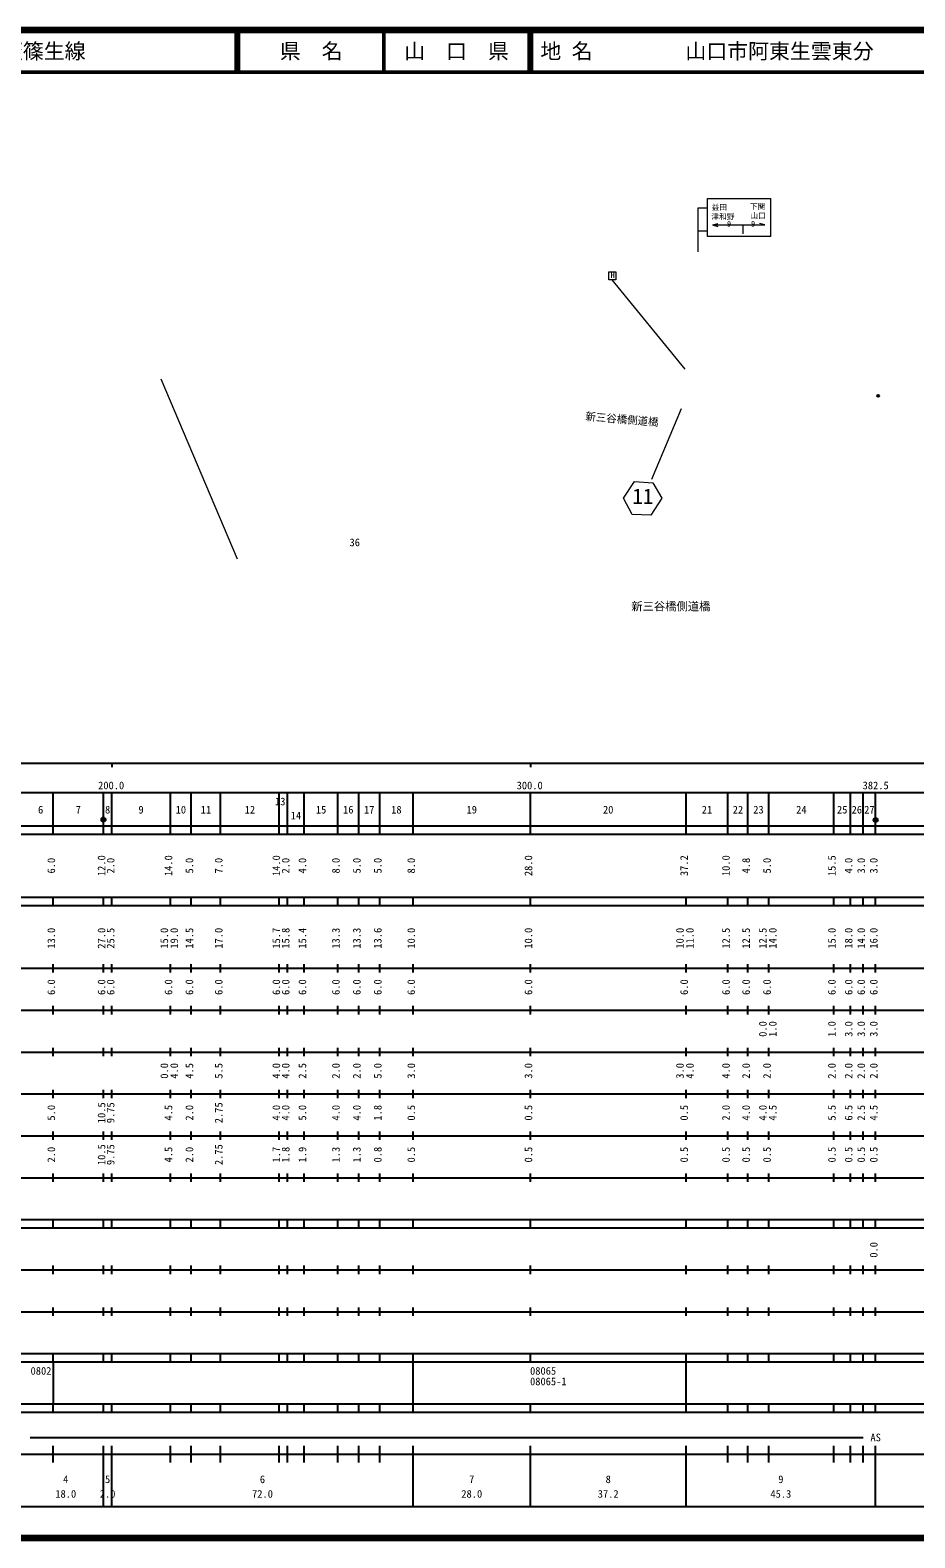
# Model space of a CAD drawing. Units: millimetres on the paper, with parts at other scales. Extents: x 40 to 680, y 20 to 380.
# Drawn here: x 248.5 to 459.9, y 20 to 380 of the extents above; entities that cross this region are included whole.
import ezdxf
from ezdxf.enums import TextEntityAlignment as Align

# ---------------------------------------------------------------- set-up
doc = ezdxf.new("R2010")
doc.units = ezdxf.units.MM
doc.header["$PDMODE"] = 32
doc.header["$PDSIZE"] = 0.5
for name, color, linetype, lineweight in [('M-BGD', 7, 'Continuous', 13), ('M-STR-STRC', 7, 'Continuous', 13), ('M-TTL', 2, 'Continuous', 140), ('M-TTL-BAND', 7, 'Continuous', 25), ('M-TTL-LINE', 7, 'Continuous', 50)]:
    doc.layers.add(name, color=color, linetype=linetype, lineweight=lineweight)
doc.layers.add('M-OTRS', color=6, linetype='Continuous')
doc.layers.add('M-TTL-TXT', color=7, linetype='Continuous')
doc.styles.add('ＭＳ ゴシック', font='')
doc.styles.add('ＭＳ 明朝', font='')
doc.styles.get('ＭＳ ゴシック').set_extended_font_data('MS Gothic')
doc.styles.get('ＭＳ 明朝').set_extended_font_data('MS Mincho')

msp = doc.modelspace()

# ---------------------------------------------------------------- hatches: boundary and pattern name
at = {"layer": 'M-TTL-BAND'}
for points in [[(266.506, 191.505, 1), (265.506, 191.505, 1)], [(450.996, 191.408, 1), (449.996, 191.408, 1)]]:
    msp.add_hatch(color=256, dxfattribs=at).paths.add_polyline_path(points)

# ---------------------------------------------------------------- linework, layer by layer
at = {"layer": 'M-BGD'}
for p, q in [((386.757, 322.305), (388.436, 322.305)), ((386.757, 320.412), (386.757, 322.305)), ((388.436, 320.412), (386.757, 320.412)), ((388.436, 322.305), (388.436, 320.412)), ((404.981, 299.077), (387.574, 320.396))]:
    msp.add_line(p, q, dxfattribs=at)
at = {"layer": 'M-OTRS'}
msp.add_point((451.118, 292.696), dxfattribs=at)
at = {"layer": 'M-STR-STRC'}
for p, q in [((410.321, 339.814), (425.474, 339.814)), ((410.321, 330.694), (410.321, 339.814)), ((425.474, 330.694), (425.474, 339.814)), ((410.337, 337.531), (408.022, 337.531)), ((408.022, 337.531), (408.022, 327.071)), ((410.337, 332.022), (408.181, 332.022)), ((411.559, 333.476), (412.766, 333.827)), ((411.559, 333.476), (424.015, 333.476)), ((411.559, 333.476), (412.766, 333.117)), ((418.728, 333.511), (418.728, 331.347)), ((424.015, 333.476), (422.763, 333.825)), ((425.474, 330.694), (410.321, 330.694)), ((298.04, 253.674), (279.787, 296.659)), ((404.019, 289.562), (396.908, 272.728)), ((390.217, 268.249), (392.89, 272.2)), ((392.89, 272.2), (397.291, 271.939)), ((397.291, 271.939), (399.42, 268.249)), ((392.346, 264.321), (390.217, 268.249)), ((399.42, 268.249), (396.794, 264.179)), ((396.794, 264.179), (392.346, 264.321))]:
    msp.add_line(p, q, dxfattribs=at)
at = {"layer": 'M-TTL'}
for p, q in [((680, 380), (40, 380)), ((40, 20), (680, 20))]:
    msp.add_line(p, q, dxfattribs=at)
at = {"layer": 'M-TTL-BAND'}
for p, q in [((40, 205), (579, 205)), ((268, 205), (268, 204)), ((368, 205), (368, 204)), ((68, 198), (579, 198)), ((254, 188), (254, 198)), ((266, 188), (266, 198)), ((268, 188), (268, 198)), ((282, 188), (282, 198)), ((287, 188), (287, 198)), ((294, 188), (294, 198)), ((308, 188), (308, 198)), ((310, 188), (310, 198)), ((314, 188), (314, 198)), ((322, 188), (322, 198)), ((327, 188), (327, 198)), ((332, 188), (332, 198)), ((340, 188), (340, 198)), ((368, 188), (368, 198)), ((405.2, 188), (405.2, 198)), ((415.2, 188), (415.2, 198)), ((420, 188), (420, 198)), ((425, 188), (425, 198)), ((440.5, 188), (440.5, 198)), ((444.5, 188), (444.5, 198)), ((447.5, 188), (447.5, 198)), ((450.5, 188), (450.5, 198)), ((40, 190), (579, 190)), ((40, 188), (579, 188)), ((40, 173), (579, 173)), ((254, 171), (254, 173)), ((266, 171), (266, 173)), ((268, 171), (268, 173)), ((282, 171), (282, 173)), ((287, 171), (287, 173)), ((294, 171), (294, 173)), ((308, 171), (308, 173)), ((310, 171), (310, 173)), ((314, 171), (314, 173)), ((322, 171), (322, 173)), ((327, 171), (327, 173)), ((332, 171), (332, 173)), ((340, 171), (340, 173)), ((368, 171), (368, 173)), ((405.2, 171), (405.2, 173)), ((415.2, 171), (415.2, 173)), ((420, 171), (420, 173)), ((425, 171), (425, 173)), ((440.5, 171), (440.5, 173)), ((444.5, 171), (444.5, 173)), ((447.5, 171), (447.5, 173)), ((450.5, 171), (450.5, 173)), ((40, 171), (579, 171)), ((40, 156), (579, 156)), ((254, 155), (254, 157)), ((266, 155), (266, 157)), ((268, 155), (268, 157)), ((282, 155), (282, 157)), ((287, 155), (287, 157)), ((294, 155), (294, 157)), ((308, 155), (308, 157)), ((310, 155), (310, 157)), ((314, 155), (314, 157)), ((322, 155), (322, 157)), ((327, 155), (327, 157)), ((332, 155), (332, 157)), ((340, 155), (340, 157)), ((368, 155), (368, 157)), ((405.2, 155), (405.2, 157)), ((415.2, 155), (415.2, 157)), ((420, 155), (420, 157)), ((425, 155), (425, 157)), ((440.5, 155), (440.5, 157)), ((444.5, 155), (444.5, 157)), ((447.5, 155), (447.5, 157)), ((450.5, 155), (450.5, 157)), ((46, 146), (579, 146)), ((254, 145), (254, 147)), ((266, 145), (266, 147)), ((268, 145), (268, 147)), ((282, 145), (282, 147)), ((287, 145), (287, 147)), ((294, 145), (294, 147)), ((308, 145), (308, 147)), ((310, 145), (310, 147)), ((314, 145), (314, 147)), ((322, 145), (322, 147)), ((327, 145), (327, 147)), ((332, 145), (332, 147)), ((340, 145), (340, 147)), ((368, 145), (368, 147)), ((405.2, 145), (405.2, 147)), ((415.2, 145), (415.2, 147)), ((420, 145), (420, 147)), ((425, 145), (425, 147)), ((440.5, 145), (440.5, 147)), ((444.5, 145), (444.5, 147)), ((447.5, 145), (447.5, 147)), ((450.5, 145), (450.5, 147)), ((254, 135), (254, 137)), ((266, 135), (266, 137)), ((268, 135), (268, 137)), ((282, 135), (282, 137)), ((287, 135), (287, 137)), ((294, 135), (294, 137)), ((308, 135), (308, 137)), ((310, 135), (310, 137)), ((314, 135), (314, 137)), ((322, 135), (322, 137)), ((327, 135), (327, 137)), ((332, 135), (332, 137)), ((340, 135), (340, 137)), ((368, 135), (368, 137)), ((405.2, 135), (405.2, 137)), ((415.2, 135), (415.2, 137)), ((420, 135), (420, 137)), ((425, 135), (425, 137)), ((440.5, 135), (440.5, 137)), ((444.5, 135), (444.5, 137)), ((447.5, 135), (447.5, 137)), ((450.5, 135), (450.5, 137)), ((52, 136), (579, 136)), ((46, 126), (579, 126)), ((254, 125), (254, 127)), ((266, 125), (266, 127)), ((268, 125), (268, 127)), ((282, 125), (282, 127)), ((287, 125), (287, 127)), ((294, 125), (294, 127)), ((308, 125), (308, 127)), ((310, 125), (310, 127)), ((314, 125), (314, 127)), ((322, 125), (322, 127)), ((327, 125), (327, 127)), ((332, 125), (332, 127)), ((340, 125), (340, 127)), ((368, 125), (368, 127)), ((405.2, 125), (405.2, 127)), ((415.2, 125), (415.2, 127)), ((420, 125), (420, 127)), ((425, 125), (425, 127)), ((440.5, 125), (440.5, 127)), ((444.5, 125), (444.5, 127)), ((447.5, 125), (447.5, 127)), ((450.5, 125), (450.5, 127)), ((52, 116), (579, 116)), ((254, 115), (254, 117)), ((266, 115), (266, 117)), ((268, 115), (268, 117)), ((282, 115), (282, 117)), ((287, 115), (287, 117)), ((294, 115), (294, 117)), ((308, 115), (308, 117)), ((310, 115), (310, 117)), ((314, 115), (314, 117)), ((322, 115), (322, 117)), ((327, 115), (327, 117)), ((332, 115), (332, 117)), ((340, 115), (340, 117)), ((368, 115), (368, 117)), ((405.2, 115), (405.2, 117)), ((415.2, 115), (415.2, 117)), ((420, 115), (420, 117)), ((425, 115), (425, 117)), ((440.5, 115), (440.5, 117)), ((444.5, 115), (444.5, 117)), ((447.5, 115), (447.5, 117)), ((450.5, 115), (450.5, 117)), ((46, 106), (579, 106)), ((254, 105), (254, 107)), ((266, 105), (266, 107)), ((268, 105), (268, 107)), ((282, 105), (282, 107)), ((287, 105), (287, 107)), ((294, 105), (294, 107)), ((308, 105), (308, 107)), ((310, 105), (310, 107)), ((314, 105), (314, 107)), ((322, 105), (322, 107)), ((327, 105), (327, 107)), ((332, 105), (332, 107)), ((340, 105), (340, 107)), ((368, 105), (368, 107)), ((405.2, 105), (405.2, 107)), ((415.2, 105), (415.2, 107)), ((420, 105), (420, 107)), ((425, 105), (425, 107)), ((440.5, 105), (440.5, 107)), ((444.5, 105), (444.5, 107)), ((447.5, 105), (447.5, 107)), ((450.5, 105), (450.5, 107)), ((40, 96), (579, 96)), ((40, 94), (579, 94)), ((254, 94), (254, 96)), ((266, 94), (266, 96)), ((268, 94), (268, 96)), ((282, 94), (282, 96)), ((287, 94), (287, 96)), ((294, 94), (294, 96)), ((308, 94), (308, 96)), ((310, 94), (310, 96)), ((314, 94), (314, 96)), ((322, 94), (322, 96)), ((327, 94), (327, 96)), ((332, 94), (332, 96)), ((340, 94), (340, 96)), ((368, 94), (368, 96)), ((405.2, 94), (405.2, 96)), ((415.2, 94), (415.2, 96)), ((420, 94), (420, 96)), ((425, 94), (425, 96)), ((440.5, 94), (440.5, 96)), ((444.5, 94), (444.5, 96)), ((447.5, 94), (447.5, 96)), ((450.5, 94), (450.5, 96)), ((49, 84), (579, 84)), ((254, 83), (254, 85)), ((266, 83), (266, 85)), ((268, 83), (268, 85)), ((282, 83), (282, 85)), ((287, 83), (287, 85)), ((294, 83), (294, 85)), ((308, 83), (308, 85)), ((310, 83), (310, 85)), ((314, 83), (314, 85)), ((322, 83), (322, 85)), ((327, 83), (327, 85)), ((332, 83), (332, 85)), ((340, 83), (340, 85)), ((368, 83), (368, 85)), ((405.2, 83), (405.2, 85)), ((415.2, 83), (415.2, 85)), ((420, 83), (420, 85)), ((425, 83), (425, 85)), ((440.5, 83), (440.5, 85)), ((444.5, 83), (444.5, 85)), ((447.5, 83), (447.5, 85)), ((450.5, 83), (450.5, 85)), ((40, 74), (579, 74)), ((254, 73), (254, 75)), ((266, 73), (266, 75)), ((268, 73), (268, 75)), ((282, 73), (282, 75)), ((287, 73), (287, 75)), ((294, 73), (294, 75)), ((308, 73), (308, 75)), ((310, 73), (310, 75)), ((314, 73), (314, 75)), ((322, 73), (322, 75)), ((327, 73), (327, 75)), ((332, 73), (332, 75)), ((340, 73), (340, 75)), ((368, 73), (368, 75)), ((405.2, 73), (405.2, 75)), ((415.2, 73), (415.2, 75)), ((420, 73), (420, 75)), ((425, 73), (425, 75)), ((440.5, 73), (440.5, 75)), ((444.5, 73), (444.5, 75)), ((447.5, 73), (447.5, 75)), ((450.5, 73), (450.5, 75)), ((40, 64), (579, 64)), ((40, 62), (579, 62)), ((254, 62), (254, 64)), ((254, 62), (254, 52)), ((266, 62), (266, 64)), ((268, 62), (268, 64)), ((282, 62), (282, 64)), ((287, 62), (287, 64)), ((294, 62), (294, 64)), ((308, 62), (308, 64)), ((310, 62), (310, 64)), ((314, 62), (314, 64)), ((322, 62), (322, 64)), ((327, 62), (327, 64)), ((332, 62), (332, 64)), ((340, 62), (340, 64)), ((340, 52), (340, 62)), ((368, 62), (368, 64)), ((405.2, 62), (405.2, 64)), ((405.2, 52), (405.2, 62)), ((415.2, 62), (415.2, 64)), ((420, 62), (420, 64)), ((425, 62), (425, 64)), ((440.5, 62), (440.5, 64)), ((444.5, 62), (444.5, 64)), ((447.5, 62), (447.5, 64)), ((450.5, 62), (450.5, 64)), ((40, 52), (579, 52)), ((254, 50), (254, 52)), ((266, 50), (266, 52)), ((268, 50), (268, 52)), ((282, 50), (282, 52)), ((287, 50), (287, 52)), ((294, 50), (294, 52)), ((308, 50), (308, 52)), ((310, 50), (310, 52)), ((314, 50), (314, 52)), ((322, 50), (322, 52)), ((327, 50), (327, 52)), ((332, 50), (332, 52)), ((340, 50), (340, 52)), ((368, 50), (368, 52)), ((405.2, 50), (405.2, 52)), ((415.2, 50), (415.2, 52)), ((420, 50), (420, 52)), ((425, 50), (425, 52)), ((440.5, 50), (440.5, 52)), ((444.5, 50), (444.5, 52)), ((447.5, 50), (447.5, 52)), ((450.5, 50), (450.5, 52)), ((40, 50), (579, 50)), ((248.5, 44), (447.5, 44)), ((40, 40), (579, 40)), ((254, 38), (254, 42)), ((266, 27.5), (266, 42)), ((268, 27.5), (268, 42)), ((282, 38), (282, 42)), ((287, 38), (287, 42)), ((294, 38), (294, 42)), ((308, 38), (308, 42)), ((310, 38), (310, 42)), ((314, 38), (314, 42)), ((322, 38), (322, 42)), ((327, 38), (327, 42)), ((332, 38), (332, 42)), ((340, 27.5), (340, 42)), ((368, 27.5), (368, 42)), ((405.2, 27.5), (405.2, 42)), ((415.2, 38), (415.2, 42)), ((420, 38), (420, 42)), ((425, 38), (425, 42)), ((440.5, 38), (440.5, 42)), ((444.5, 38), (444.5, 42)), ((447.5, 38), (447.5, 42)), ((450.5, 27.5), (450.5, 42)), ((68, 27.5), (579, 27.5))]:
    msp.add_line(p, q, dxfattribs=at)
for centre in [(266.006, 191.505), (450.496, 191.408)]:
    msp.add_circle(centre, 0.5, dxfattribs=at)
at = {"layer": 'M-TTL-LINE'}
for p, q in [((297.75, 380), (297.75, 370)), ((298.25, 380), (298.25, 370)), ((333, 380), (333, 370)), ((367.75, 380), (367.75, 370)), ((368.25, 380), (368.25, 370)), ((40, 370), (680, 370))]:
    msp.add_line(p, q, dxfattribs=at)

# ---------------------------------------------------------------- texts
at = {"layer": 'M-BGD', "style": 'ＭＳ ゴシック'}
msp.add_text('H', height=1.32, dxfattribs=at).set_placement((387.171, 320.447), align=Align.BOTTOM_LEFT)
at = {"layer": 'M-STR-STRC', "style": 'ＭＳ 明朝'}
for s, height, p in [('益田', 1.32, (411.302, 336.648)), ('下関', 1.32, (420.466, 336.847)), ('津和野', 1.32, (411.24, 334.43)), ('山口', 1.32, (420.573, 334.647)), ('9', 1.32, (414.976, 332.705)), ('9', 1.32, (420.725, 332.705)), ('11', 3.666, (392.382, 265.789)), ('36', 1.833, (324.802, 256.227))]:
    msp.add_text(s, height=height, dxfattribs=at).set_placement(p, align=Align.BOTTOM_LEFT)
at = {"layer": 'M-TTL', "color": 7, "style": 'ＭＳ 明朝'}
msp.add_text('新三谷橋側道橋', height=1.833, rotation=355.37, dxfattribs=at).set_placement((389.886, 287.094), align=Align.MIDDLE_CENTER)
msp.add_text('新三谷橋側道橋', height=1.979, dxfattribs=at).set_placement((401.567, 242.405), align=Align.MIDDLE_CENTER)
at = {"layer": 'M-TTL-BAND', "style": 'ＭＳ ゴシック'}
for s, p in [('200.0', (267.844, 198.195)), ('300.0', (367.844, 198.195)), ('382.5', (450.5, 198.195)), ('6', (251, 192.405)), ('7', (260, 192.405)), ('8', (267, 192.405)), ('9', (275, 192.405)), ('10', (284.5, 192.405)), ('11', (290.5, 192.405)), ('12', (301, 192.405)), ('13', (308.242, 194.368)), ('15', (318, 192.405)), ('16', (324.5, 192.405)), ('17', (329.5, 192.405)), ('18', (336, 192.405)), ('19', (354, 192.405)), ('20', (386.6, 192.405)), ('21', (410.2, 192.405)), ('22', (417.6, 192.405)), ('23', (422.5, 192.405)), ('24', (432.75, 192.405)), ('25', (442.5, 192.405)), ('26', (446, 192.405)), ('27', (449, 192.405)), ('14', (312, 191.016)), ('AS', (450.5, 42.5)), ('4', (257, 32.523)), ('5', (267, 32.523)), ('6', (304, 32.523)), ('7', (354, 32.523)), ('8', (386.6, 32.523)), ('9', (427.85, 32.523)), ('18.0', (257, 29.033)), ('2.0', (267, 29.033)), ('72.0', (304, 29.033)), ('28.0', (354, 29.033)), ('37.2', (386.6, 29.033)), ('45.3', (427.85, 29.033))]:
    msp.add_text(s, height=1.833, dxfattribs=at).set_placement(p, align=Align.BOTTOM_CENTER)
for s, p in [('6.0', (255, 180.5)), ('12.0', (267, 180.5)), ('2.0', (269.174, 180.5)), ('14.0', (283, 180.5)), ('5.0', (288, 180.5)), ('7.0', (295, 180.5)), ('14.0', (308.765, 180.5)), ('2.0', (311, 180.5)), ('4.0', (315, 180.5)), ('8.0', (323, 180.5)), ('5.0', (328, 180.5)), ('5.0', (333, 180.5)), ('8.0', (341, 180.5)), ('28.0', (369, 180.5)), ('37.2', (406.2, 180.5)), ('10.0', (416.2, 180.5)), ('4.8', (421, 180.5)), ('5.0', (426, 180.5)), ('15.5', (441.5, 180.5)), ('4.0', (445.5, 180.5)), ('3.0', (448.5, 180.5)), ('3.0', (451.5, 180.5)), ('13.0', (255, 163.174)), ('27.0', (267, 163.174)), ('25.5', (269.174, 163.174)), ('15.0', (282, 163.174)), ('19.0', (284.37, 163.174)), ('14.5', (288, 163.174)), ('17.0', (295, 163.174)), ('15.7', (308.765, 163.174)), ('15.8', (311, 163.174)), ('15.4', (315, 163.174)), ('13.3', (323, 163.174)), ('13.3', (328, 163.174)), ('13.6', (333, 163.174)), ('10.0', (341, 163.174)), ('10.0', (369, 163.174)), ('10.0', (405.2, 163.174)), ('11.0', (407.57, 163.174)), ('12.5', (416.2, 163.174)), ('12.5', (421, 163.174)), ('12.5', (425, 163.174)), ('14.0', (427.37, 163.174)), ('15.0', (441.5, 163.174)), ('18.0', (445.5, 163.174)), ('14.0', (448.5, 163.174)), ('16.0', (451.5, 163.174)), ('6.0', (255, 151.5)), ('6.0', (267, 151.5)), ('6.0', (269.174, 151.5)), ('6.0', (283, 151.5)), ('6.0', (288, 151.5)), ('6.0', (295, 151.5)), ('6.0', (308.765, 151.5)), ('6.0', (311, 151.5)), ('6.0', (315, 151.5)), ('6.0', (323, 151.5)), ('6.0', (328, 151.5)), ('6.0', (333, 151.5)), ('6.0', (341, 151.5)), ('6.0', (369, 151.5)), ('6.0', (406.2, 151.5)), ('6.0', (416.2, 151.5)), ('6.0', (421, 151.5)), ('6.0', (426, 151.5)), ('6.0', (441.5, 151.5)), ('6.0', (445.5, 151.5)), ('6.0', (448.5, 151.5)), ('6.0', (451.5, 151.5)), ('0.0', (425, 141.5)), ('1.0', (427.37, 141.5)), ('1.0', (441.5, 141.5)), ('3.0', (445.5, 141.5)), ('3.0', (448.5, 141.5)), ('3.0', (451.5, 141.5)), ('0.0', (282, 131.5)), ('4.0', (284.37, 131.5)), ('4.5', (288, 131.5)), ('5.5', (295, 131.5)), ('4.0', (308.765, 131.5)), ('4.0', (311, 131.5)), ('2.5', (315, 131.5)), ('2.0', (323, 131.5)), ('2.0', (328, 131.5)), ('5.0', (333, 131.5)), ('3.0', (341, 131.5)), ('3.0', (369, 131.5)), ('3.0', (405.2, 131.5)), ('4.0', (407.57, 131.5)), ('4.0', (416.2, 131.5)), ('2.0', (421, 131.5)), ('2.0', (426, 131.5)), ('2.0', (441.5, 131.5)), ('2.0', (445.5, 131.5)), ('2.0', (448.5, 131.5)), ('2.0', (451.5, 131.5)), ('5.0', (255, 121.5)), ('10.5', (267, 121.5)), ('9.75', (269.174, 121.5)), ('4.5', (283, 121.5)), ('2.0', (288, 121.5)), ('2.75', (295, 121.5)), ('4.0', (308.765, 121.5)), ('4.0', (311, 121.5)), ('5.0', (315, 121.5)), ('4.0', (323, 121.5)), ('4.0', (328, 121.5)), ('1.8', (333, 121.5)), ('0.5', (341, 121.5)), ('0.5', (369, 121.5)), ('0.5', (406.2, 121.5)), ('2.0', (416.2, 121.5)), ('4.0', (421, 121.5)), ('4.0', (425, 121.5)), ('4.5', (427.37, 121.5)), ('5.5', (441.5, 121.5)), ('6.5', (445.5, 121.5)), ('2.5', (448.5, 121.5)), ('4.5', (451.5, 121.5)), ('2.0', (255, 111.5)), ('10.5', (267, 111.5)), ('9.75', (269.174, 111.5)), ('4.5', (283, 111.5)), ('2.0', (288, 111.5)), ('2.75', (295, 111.5)), ('1.7', (308.765, 111.5)), ('1.8', (311, 111.5)), ('1.9', (315, 111.5)), ('1.3', (323, 111.5)), ('1.3', (328, 111.5)), ('0.8', (333, 111.5)), ('0.5', (341, 111.5)), ('0.5', (369, 111.5)), ('0.5', (406.2, 111.5)), ('0.5', (416.2, 111.5)), ('0.5', (421, 111.5)), ('0.5', (426, 111.5)), ('0.5', (441.5, 111.5)), ('0.5', (445.5, 111.5)), ('0.5', (448.5, 111.5)), ('0.5', (451.5, 111.5)), ('0.0', (451.5, 88.764))]:
    msp.add_text(s, height=1.833, rotation=90, dxfattribs=at).set_placement(p, align=Align.BOTTOM_CENTER)
for s, p in [('0802', (248.591, 58.405)), ('08065', (367.927, 58.405)), ('08065-1', (367.927, 55.889))]:
    msp.add_text(s, height=1.833, dxfattribs=at).set_placement(p, align=Align.BOTTOM_LEFT)
at = {"layer": 'M-TTL-TXT', "style": 'ＭＳ ゴシック'}
for s, p in [('主要地方道萩篠生線', (216.734, 375)), ('地 名', (370.38, 375)), ('山口市阿東生雲東分', (405.024, 375))]:
    msp.add_text(s, height=3.666, dxfattribs=at).set_placement(p, align=Align.MIDDLE_LEFT)
for s, p in [('県\u3000名', (315.625, 375)), ('山\u3000口\u3000県', (350.375, 375))]:
    msp.add_text(s, height=3.666, dxfattribs=at).set_placement(p, align=Align.MIDDLE_CENTER)

doc.saveas('drawing.dxf')
